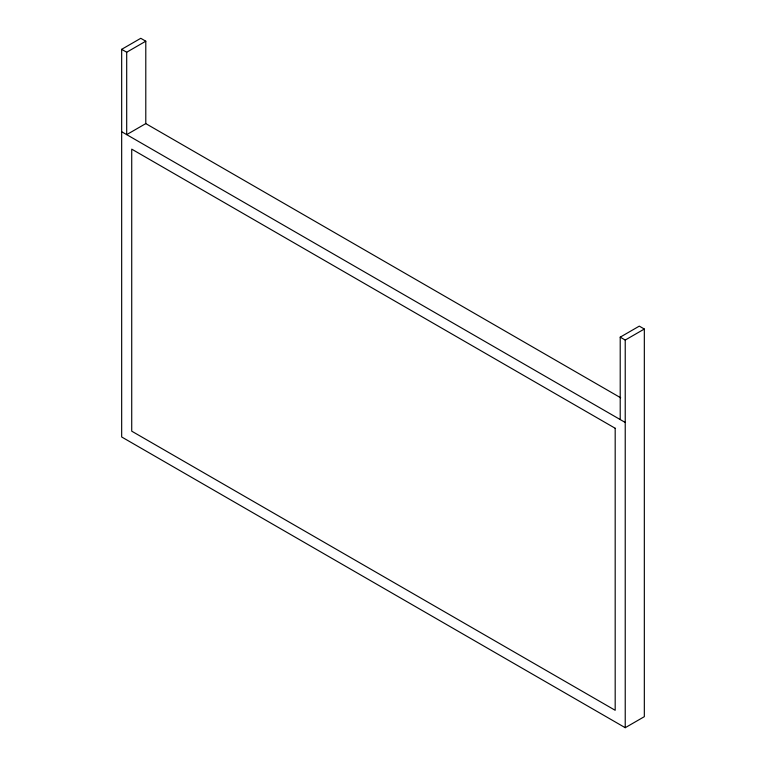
<?xml version="1.0" encoding="UTF-8"?>
<svg xmlns="http://www.w3.org/2000/svg" width="766" height="766" viewBox="0 0 766 766"><rect width="100%" height="100%" fill="white"/><g stroke="black" fill="none" stroke-linecap="round" stroke-linejoin="round"><path stroke-width="1.15" d="M620.211 419.557L620.211 337.155L639.304 326.125L644.33 329.026L644.33 716.67L625.228 727.7L121.67 436.974L121.67 49.33L140.772 38.3L145.789 41.201L145.789 123.604L620.68 397.784M121.67 49.33L126.696 52.232L145.789 41.201M145.789 123.604L126.696 134.634L126.696 52.232M620.211 337.155L625.228 340.056L644.33 329.026M121.67 131.733L625.228 422.459M625.228 340.056L625.228 727.7M615.184 428.261L131.723 149.14L131.723 431.172L615.184 710.293L615.184 428.261"/></g></svg>
